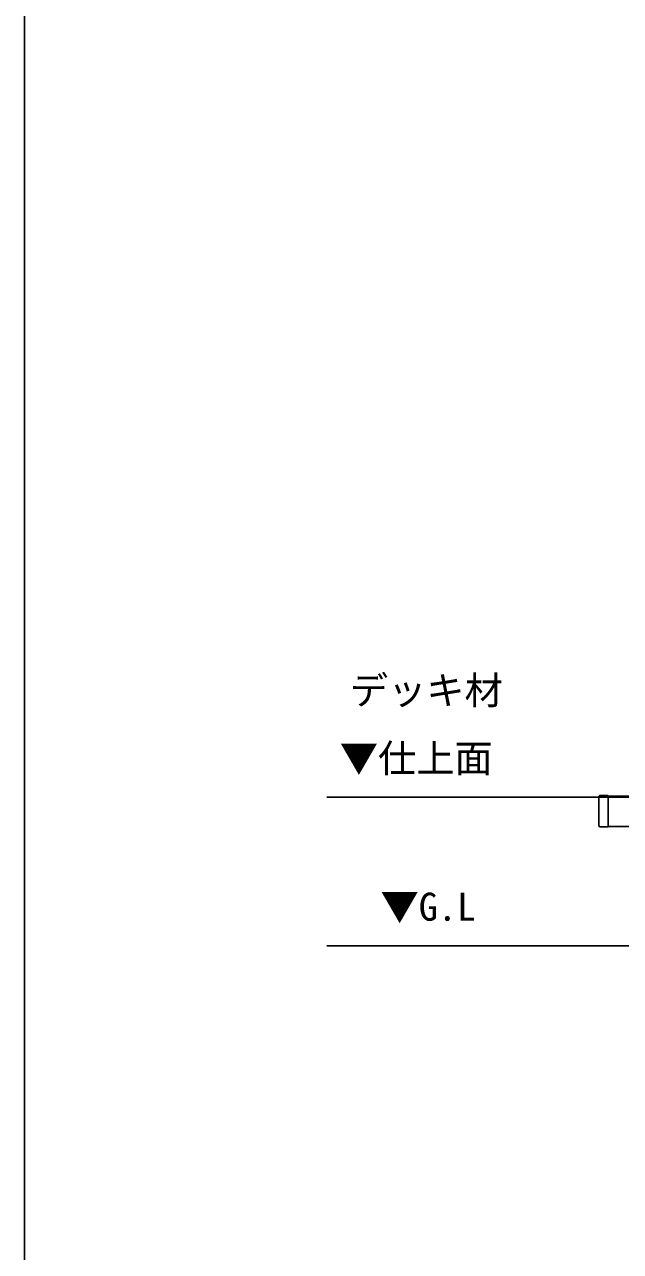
# Model space of a CAD drawing. Units: millimetres, scale not verified. Extents: x -10500 to 10500, y -15600 to 15524.
# Drawn here: x -10500 to -7692, y 5964 to 11741 of the extents above; entities that cross this region are included whole.
import ezdxf
from ezdxf.enums import TextEntityAlignment as Align

# ---------------------------------------------------------------- set-up
doc = ezdxf.new("R2010")
doc.units = ezdxf.units.MM
doc.header["$LTSCALE"] = 80
for name, color, linetype in [('0-2_USER1', 3, 'Continuous'), ('0-4_YKK_A1', 4, 'Continuous'), ('0-6_YKK_ZWAK', 7, 'Continuous')]:
    doc.layers.add(name, color=color, linetype=linetype)
doc.styles.add('ＭＳ ゴシック', font='')
doc.styles.get('ＭＳ ゴシック').set_extended_font_data('MS Gothic')

msp = doc.modelspace()

# ---------------------------------------------------------------- linework, layer by layer
at = {"layer": '0-4_YKK_A1'}
for p, q in [((7341.43, 8102.5), (-9076.45, 8102.5)), ((-7793.8, 7966.41), (-7793.8, 8106.59)), ((-7793.41, 8107.39), (-7793.51, 8107.29)), ((-7793.41, 8107.39), (-7791.19, 8109.61)), ((-7791.09, 8109.71), (-7791.19, 8109.61)), ((-7790.39, 8110), (-7751.8, 8110)), ((-7750.8, 8109), (-7750.8, 8106.59)), ((-5081.8, 8107.5), (-7750.8, 8107.5)), ((-7793.51, 7965.71), (-7793.41, 7965.61)), ((-7791.19, 7963.39), (-7793.41, 7965.61)), ((-7791.19, 7963.39), (-7791.09, 7963.29)), ((-7751.8, 7963), (-7790.39, 7963)), ((-5081.8, 7965.5), (-7750.8, 7965.5)), ((7341.43, 7402.5), (-9076.45, 7402.5))]:
    msp.add_line(p, q, dxfattribs=at)
msp.add_lwpolyline([(-7750.8, 8106.59), (-7750.8, 7966.41), (-7750.8, 7964)], dxfattribs=at)
for centre, start, end in [((-7792.8, 8106.59), 135, 180), ((-7790.39, 8109), 90, 135), ((-7751.8, 8109), 0, 90), ((-7792.8, 7966.41), 180, 225), ((-7790.39, 7964), 225, 270), ((-7751.8, 7964), 270, 0)]:
    msp.add_arc(centre, 1, start, end, dxfattribs=at)
at = {"layer": '0-6_YKK_ZWAK'}
msp.add_line((-10500, 14999.5), (-10500, -15600.5), dxfattribs=at)

# ---------------------------------------------------------------- texts
at = {"layer": '0-2_USER1', "style": 'ＭＳ ゴシック'}
for s, p in [('デッキ材', (-8967.12, 8500.3)), ('▼仕上面', (-9014.68, 8179.9)), ('▼G.L', (-8822.78, 7481.57))]:
    msp.add_text(s, height=132, dxfattribs=at).set_placement(p, align=Align.BOTTOM_LEFT)

doc.saveas('drawing.dxf')
